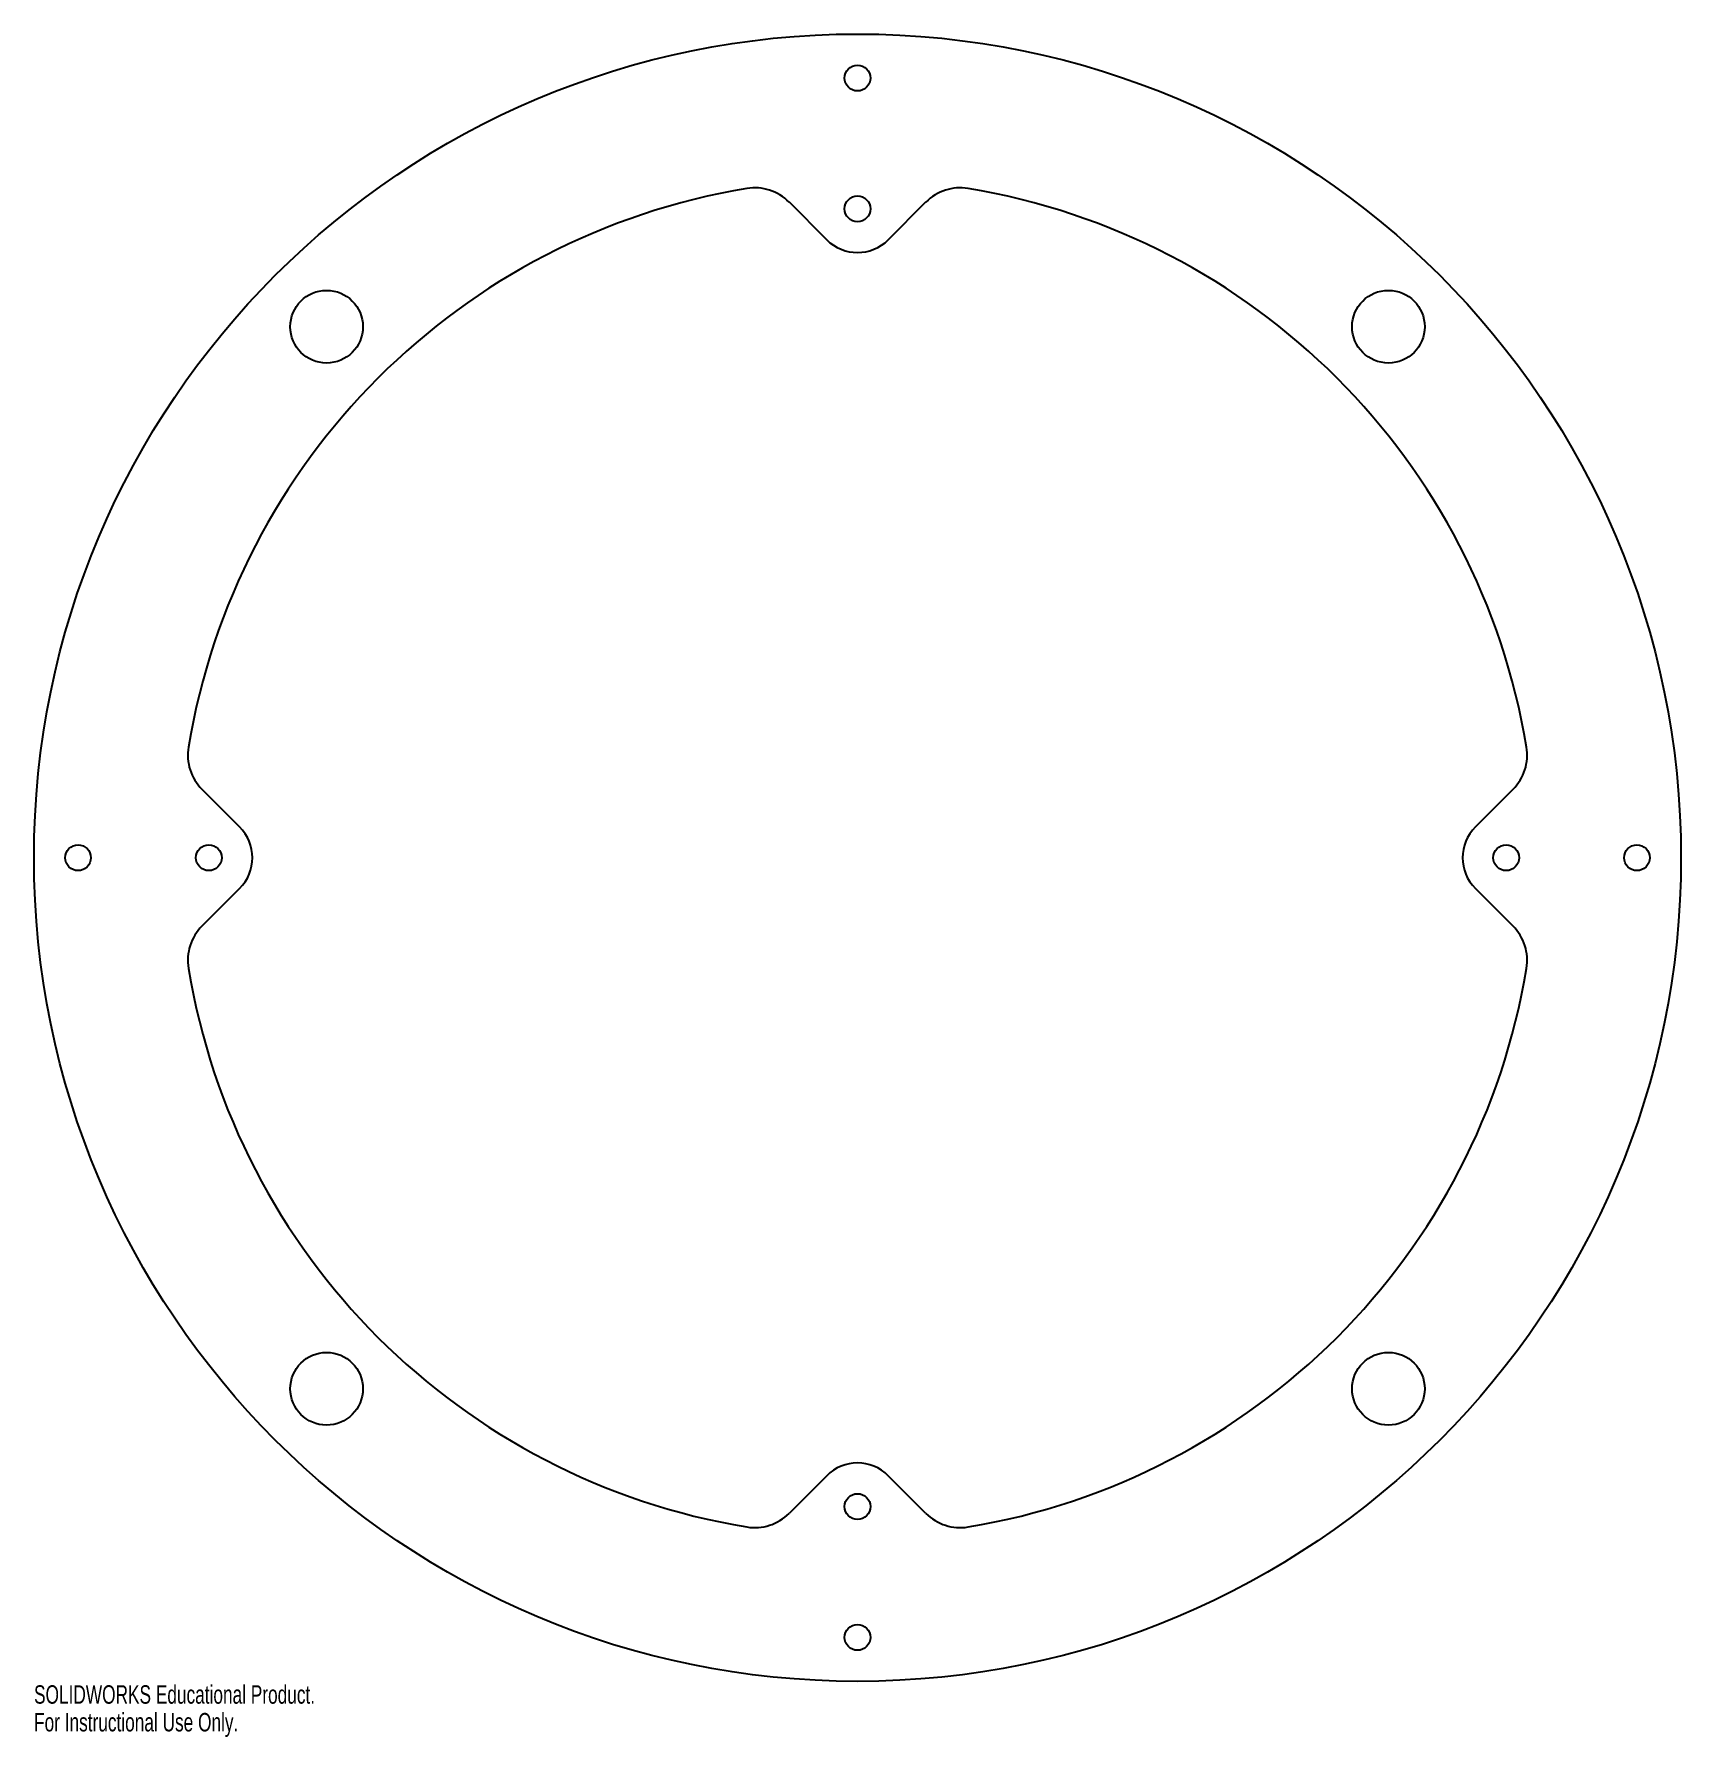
# Model space of a CAD drawing. Header units: inches. Extents: x -8.5 to 8.5, y -9.1 to 8.5.
import ezdxf

# ---------------------------------------------------------------- set-up
doc = ezdxf.new("R2010")
doc.units = ezdxf.units.IN
doc.header["$MEASUREMENT"] = 0
doc.styles.add('SLDTEXTSTYLE0', font='TXT', dxfattribs={"width": 0.7})

msp = doc.modelspace()

# ---------------------------------------------------------------- linework, layer by layer
at = {"color": 7, "linetype": 'Continuous', "lineweight": 25}
for p, q in [((-0.706, 6.767), (-0.318, 6.378)), ((0.318, 6.378), (0.706, 6.767)), ((-6.378, 0.318), (-6.767, 0.706)), ((6.767, 0.706), (6.378, 0.318)), ((-6.767, -0.706), (-6.378, -0.318)), ((6.378, -0.318), (6.767, -0.706)), ((-0.318, -6.378), (-0.706, -6.767)), ((0.706, -6.767), (0.318, -6.378))]:
    msp.add_line(p, q, dxfattribs=at)
for centre, radius in [((0, 0), 8.5), ((0, 8.046), 0.133), ((0, 6.696), 0.133), ((-5.48, 5.48), 0.375), ((5.48, 5.48), 0.375), ((-8.046, 0), 0.133), ((-6.696, 0), 0.133), ((6.696, 0), 0.133), ((8.046, 0), 0.133), ((-5.48, -5.48), 0.375), ((5.48, -5.48), 0.375), ((0, -6.696), 0.133), ((0, -8.046), 0.133)]:
    msp.add_circle(centre, radius, dxfattribs=at)
for centre, radius, start, end in [((0, 0), 7, 99.3856, 170.6144), ((-1.06, 6.413), 0.5, 45, 99.3856), ((1.06, 6.413), 0.5, 80.6144, 135), ((0, 0), 7, 9.3856, 80.6144), ((0, 6.696), 0.45, 225, 315), ((-6.413, 1.06), 0.5, 170.6144, 225), ((6.413, 1.06), 0.5, 315, 9.3856), ((-6.696, 0), 0.45, 315, 45), ((6.696, 0), 0.45, 135, 225), ((-6.413, -1.06), 0.5, 135, 189.3856), ((6.413, -1.06), 0.5, 350.6144, 45), ((0, 0), 7, 189.3856, 260.6144), ((0, 0), 7, 279.3856, 350.6144), ((0, -6.696), 0.45, 45, 135), ((-1.06, -6.413), 0.5, 260.6144, 315), ((1.06, -6.413), 0.5, 225, 279.3856)]:
    msp.add_arc(centre, radius, start, end, dxfattribs=at)

# ---------------------------------------------------------------- texts
at = {"color": 7, "linetype": 'Continuous', "char_height": 0.1903, "attachment_point": 1, "style": 'SLDTEXTSTYLE0'}
for s, insert in [('SOLIDWORKS Educational Product.', (-8.5, -8.54)), ('For Instructional Use Only.', (-8.5, -8.826))]:
    msp.add_mtext(s, dxfattribs=dict(at, insert=insert))

doc.saveas('drawing.dxf')
